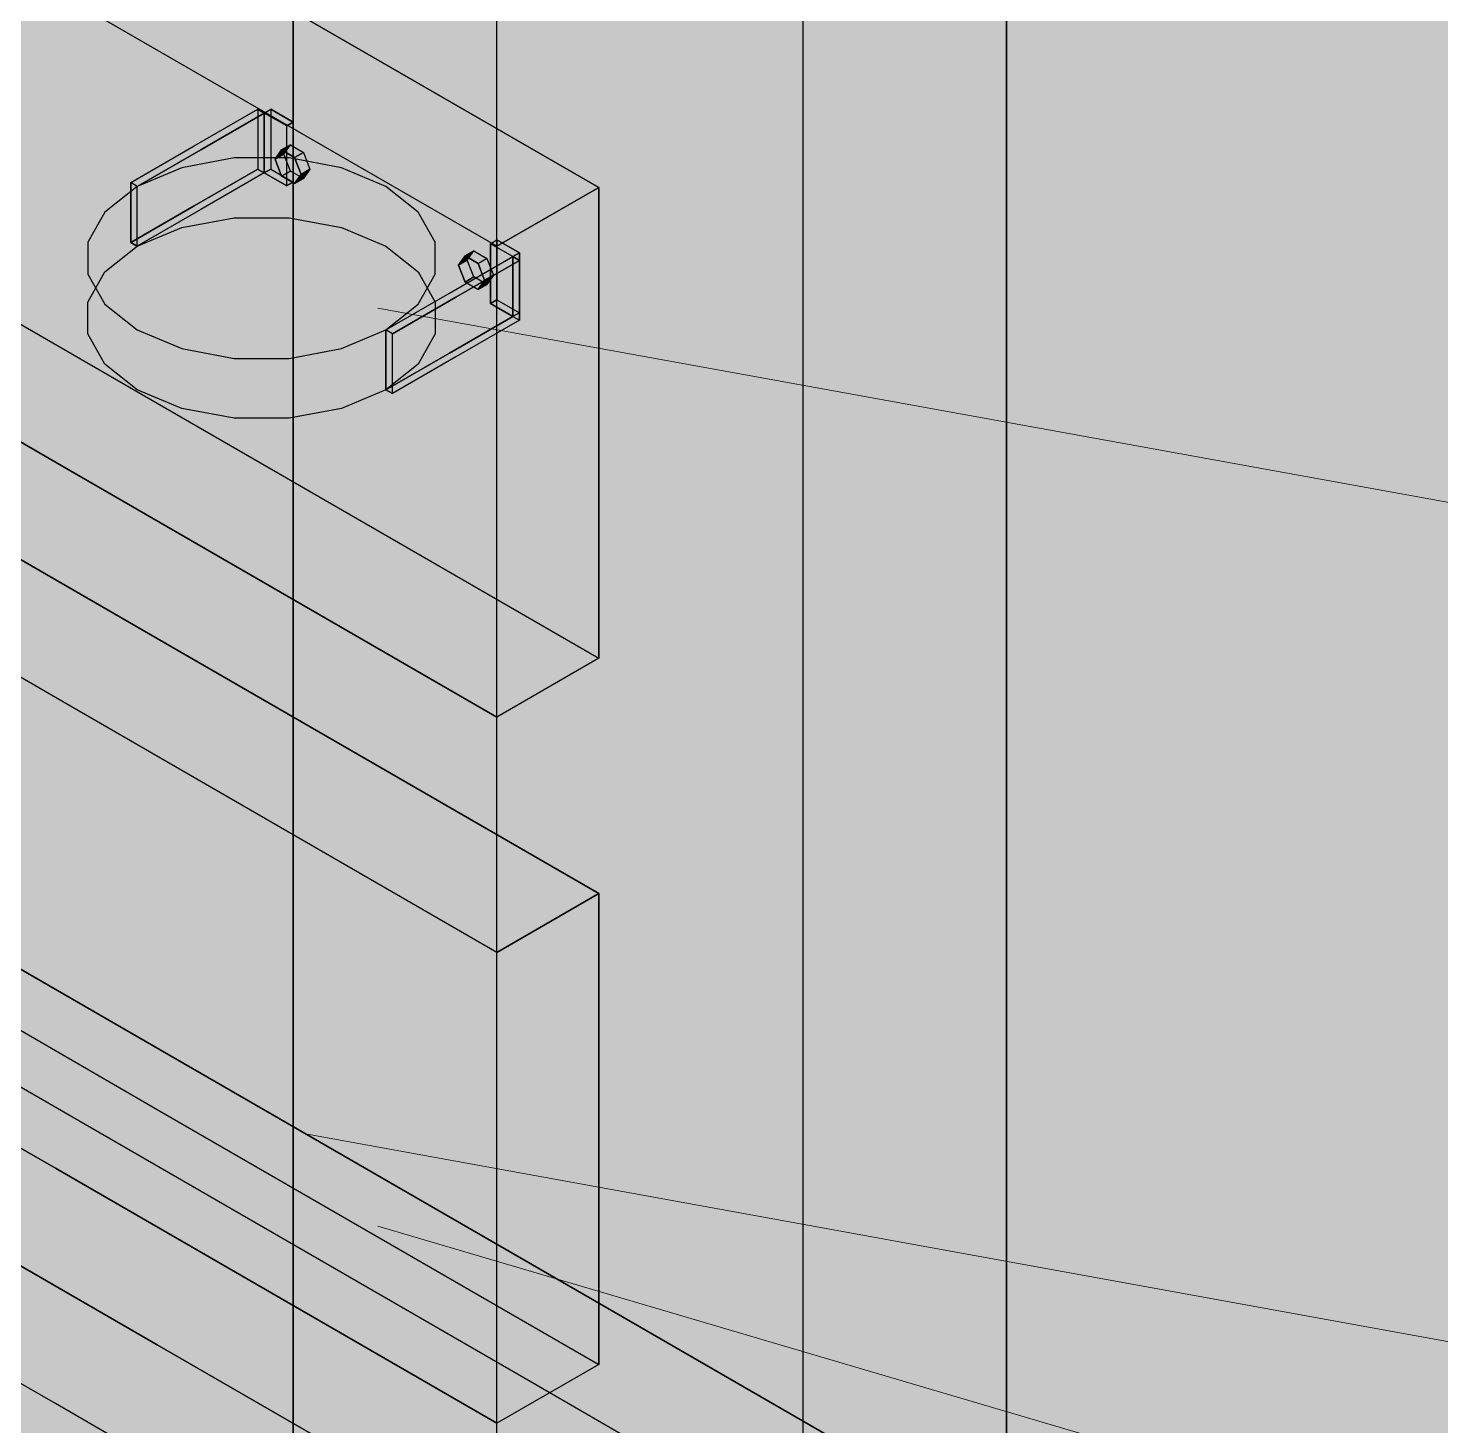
# Model space of a CAD drawing. Header units: metres. Extents: x 0 to 18.2, y -10 to 8.9.
# Drawn here: x 3.216 to 3.816, y 4.404 to 4.998 of the extents above; entities that cross this region are included whole.
import ezdxf

# ---------------------------------------------------------------- set-up
doc = ezdxf.new("R2010")
doc.units = ezdxf.units.M
doc.header["$LTSCALE"] = 0.25
doc.layers.add('ISO-ARISTAS', color=8, linetype='CONTINUOUS')
doc.layers.add('ISO-CONCRETO-SUP', color=254, linetype='CONTINUOUS', true_color=0xe8e8e8)
doc.layers.add('LLAMADAS', color=30, linetype='CONTINUOUS', lineweight=18)

msp = doc.modelspace()

# ---------------------------------------------------------------- linework, layer by layer
at = {"layer": 'ISO-ARISTAS', "color": 250}
for p, q in [((3.32859, 4.95026), (3.32859, 5.2253)), ((3.32859, 5.2253), (3.32859, 4.95026)), ((3.41519, 4.90026), (3.41519, 5.1753)), ((3.41519, 4.90026), (3.41519, 5.1753)), ((3.5451, 5.07526), (3.5451, 4.80022)), ((3.5451, 5.07526), (3.5451, 4.80022)), ((3.45849, 4.93), (3.27085, 5.03833)), ((3.27085, 5.03833), (3.45849, 4.93)), ((3.6317, 4.75022), (3.6317, 5.02526)), ((3.6317, 5.02526), (3.6317, 4.75022)), ((3.41519, 4.905), (3.22755, 5.01333)), ((3.41519, 4.905), (3.22755, 5.01333)), ((3.28658, 4.94762), (3.31356, 4.9632)), ((3.28658, 4.94762), (3.31356, 4.9632)), ((3.28933, 4.94603), (3.31631, 4.96161)), ((3.31631, 4.96161), (3.28933, 4.94603)), ((3.31631, 4.96161), (3.31356, 4.9632)), ((3.31356, 4.9632), (3.31356, 4.9378)), ((3.31356, 4.9632), (3.31356, 4.9378)), ((3.31356, 4.9632), (3.31631, 4.96161)), ((3.31631, 4.96161), (3.31906, 4.9632)), ((3.31631, 4.96161), (3.31906, 4.9632)), ((3.31631, 4.93621), (3.31631, 4.96161)), ((3.31631, 4.93621), (3.31631, 4.96161)), ((3.32584, 4.95611), (3.31631, 4.96161)), ((3.31631, 4.96161), (3.31631, 4.93621)), ((3.31631, 4.96161), (3.31631, 4.93621)), ((3.32584, 4.95611), (3.31631, 4.96161)), ((3.31906, 4.9632), (3.31906, 4.9378)), ((3.32859, 4.9577), (3.31906, 4.9632)), ((3.31906, 4.9632), (3.31906, 4.9378)), ((3.31906, 4.9632), (3.32859, 4.9577)), ((3.32584, 4.95611), (3.32859, 4.9577)), ((3.32859, 4.9577), (3.32584, 4.95611)), ((3.32584, 4.93071), (3.32584, 4.95611)), ((3.32584, 4.93071), (3.32584, 4.95611)), ((3.32859, 4.9323), (3.32859, 4.9577)), ((3.32859, 4.9577), (3.32859, 4.9323)), ((3.08322, 4.94667), (3.27085, 4.83833)), ((3.08322, 4.94667), (3.27085, 4.83833)), ((3.25959, 4.93204), (3.28658, 4.94762)), ((3.25959, 4.93204), (3.28658, 4.94762)), ((3.26234, 4.93045), (3.28933, 4.94603)), ((3.28933, 4.94603), (3.26234, 4.93045)), ((3.32367, 4.94591), (3.3209, 4.94197)), ((3.3209, 4.94197), (3.32367, 4.94591)), ((3.3274, 4.94806), (3.32367, 4.94591)), ((3.32367, 4.94591), (3.3274, 4.94806)), ((3.32367, 4.94591), (3.32922, 4.94271)), ((3.32922, 4.94271), (3.32367, 4.94591)), ((3.32462, 4.94412), (3.3274, 4.94806)), ((3.32462, 4.94412), (3.3274, 4.94806)), ((3.3274, 4.94806), (3.33295, 4.94486)), ((3.3274, 4.94806), (3.33295, 4.94486)), ((3.32859, 4.67522), (3.32859, 4.95026)), ((3.32859, 4.95026), (3.32859, 4.67522)), ((3.30348, 4.94255), (3.28125, 4.93838)), ((3.32685, 4.94255), (3.30348, 4.94255)), ((3.32462, 4.94412), (3.3209, 4.94197)), ((3.3209, 4.94197), (3.32462, 4.94412)), ((3.3209, 4.94197), (3.32367, 4.93481)), ((3.32367, 4.93481), (3.3209, 4.94197)), ((3.3274, 4.93696), (3.32462, 4.94412)), ((3.3274, 4.93696), (3.32462, 4.94412)), ((3.34908, 4.93838), (3.32685, 4.94255)), ((3.33295, 4.94486), (3.32922, 4.94271)), ((3.32922, 4.94271), (3.33295, 4.94486)), ((3.32922, 4.94271), (3.332, 4.93556)), ((3.332, 4.93556), (3.32922, 4.94271)), ((3.33295, 4.94486), (3.33572, 4.93771)), ((3.33295, 4.94486), (3.33572, 4.93771)), ((3.28125, 4.93838), (3.26234, 4.93045)), ((3.28658, 4.92222), (3.31356, 4.9378)), ((3.31356, 4.9378), (3.28658, 4.92222)), ((3.31631, 4.93621), (3.28933, 4.92063)), ((3.31631, 4.93621), (3.28933, 4.92063)), ((3.31356, 4.9378), (3.31631, 4.93621)), ((3.31356, 4.9378), (3.31631, 4.93621)), ((3.31631, 4.93621), (3.31906, 4.9378)), ((3.31906, 4.9378), (3.31631, 4.93621)), ((3.32584, 4.93071), (3.31631, 4.93621)), ((3.31631, 4.93621), (3.32584, 4.93071)), ((3.31906, 4.9378), (3.32859, 4.9323)), ((3.31906, 4.9378), (3.32859, 4.9323)), ((3.32367, 4.93481), (3.3274, 4.93696)), ((3.3274, 4.93696), (3.32367, 4.93481)), ((3.32367, 4.93481), (3.32922, 4.93161)), ((3.32922, 4.93161), (3.32367, 4.93481)), ((3.33295, 4.93376), (3.3274, 4.93696)), ((3.33295, 4.93376), (3.3274, 4.93696)), ((3.32922, 4.93161), (3.332, 4.93556)), ((3.332, 4.93556), (3.32922, 4.93161)), ((3.332, 4.93556), (3.33572, 4.93771)), ((3.33572, 4.93771), (3.332, 4.93556)), ((3.33572, 4.93771), (3.33295, 4.93376)), ((3.33572, 4.93771), (3.33295, 4.93376)), ((3.36799, 4.93045), (3.34908, 4.93838)), ((3.26234, 4.93045), (3.2486, 4.91953)), ((3.25959, 4.90664), (3.25959, 4.93204)), ((3.26234, 4.93045), (3.25959, 4.93204)), ((3.26234, 4.93045), (3.25959, 4.93204)), ((3.25959, 4.93204), (3.25959, 4.90664)), ((3.26234, 4.90505), (3.26234, 4.93045)), ((3.26234, 4.90505), (3.26234, 4.93045)), ((3.32859, 4.9323), (3.32584, 4.93071)), ((3.32859, 4.9323), (3.32584, 4.93071)), ((3.32922, 4.93161), (3.33295, 4.93376)), ((3.33295, 4.93376), (3.32922, 4.93161)), ((3.38173, 4.91953), (3.36799, 4.93045)), ((3.45849, 4.93), (3.41519, 4.905)), ((3.41519, 4.905), (3.45849, 4.93)), ((3.45849, 4.73), (3.45849, 4.93)), ((3.45849, 4.93), (3.45849, 4.73)), ((3.25959, 4.90664), (3.28658, 4.92222)), ((3.28658, 4.92222), (3.25959, 4.90664)), ((3.22755, 4.81333), (3.03991, 4.92167)), ((3.03991, 4.92167), (3.22755, 4.81333)), ((3.2486, 4.91953), (3.24138, 4.9067)), ((3.28933, 4.92063), (3.26234, 4.90505)), ((3.28933, 4.92063), (3.26234, 4.90505)), ((3.28125, 4.91298), (3.30348, 4.91715)), ((3.30348, 4.91715), (3.32685, 4.91715)), ((3.32685, 4.91715), (3.34908, 4.91298)), ((3.38896, 4.9067), (3.38173, 4.91953)), ((3.26234, 4.90505), (3.28125, 4.91298)), ((3.34908, 4.91298), (3.36799, 4.90505)), ((3.24138, 4.9067), (3.24138, 4.8932)), ((3.2486, 4.89413), (3.26234, 4.90505)), ((3.26234, 4.90505), (3.25959, 4.90664)), ((3.25959, 4.90664), (3.26234, 4.90505)), ((3.36799, 4.90505), (3.38173, 4.89413)), ((3.38896, 4.8932), (3.38896, 4.9067)), ((3.41244, 4.90611), (3.41519, 4.9077)), ((3.41244, 4.90611), (3.41519, 4.9077)), ((3.41244, 4.88071), (3.41244, 4.90611)), ((3.42197, 4.90061), (3.41244, 4.90611)), ((3.41244, 4.90611), (3.41244, 4.88071)), ((3.42197, 4.90061), (3.41244, 4.90611)), ((3.41519, 4.9077), (3.41519, 4.8823)), ((3.42472, 4.9022), (3.41519, 4.9077)), ((3.41519, 4.9077), (3.41519, 4.8823)), ((3.41519, 4.9077), (3.42472, 4.9022)), ((3.41519, 4.705), (3.41519, 4.905)), ((3.41519, 4.705), (3.41519, 4.905)), ((3.39498, 4.88503), (3.42197, 4.90061)), ((3.39498, 4.88503), (3.42197, 4.90061)), ((3.39773, 4.88344), (3.42472, 4.89902)), ((3.42472, 4.89902), (3.39773, 4.88344)), ((3.40161, 4.90091), (3.39884, 4.89697)), ((3.39884, 4.89697), (3.40161, 4.90091)), ((3.40256, 4.89912), (3.39884, 4.89697)), ((3.39884, 4.89697), (3.40256, 4.89912)), ((3.40534, 4.90306), (3.40161, 4.90091)), ((3.40161, 4.90091), (3.40534, 4.90306)), ((3.40161, 4.90091), (3.40716, 4.89771)), ((3.40716, 4.89771), (3.40161, 4.90091)), ((3.40256, 4.89912), (3.40534, 4.90306)), ((3.40256, 4.89912), (3.40534, 4.90306)), ((3.40534, 4.89196), (3.40256, 4.89912)), ((3.40534, 4.89196), (3.40256, 4.89912)), ((3.40534, 4.90306), (3.41089, 4.89986)), ((3.40534, 4.90306), (3.41089, 4.89986)), ((3.41089, 4.89986), (3.40716, 4.89771)), ((3.40716, 4.89771), (3.41089, 4.89986)), ((3.41089, 4.89986), (3.41366, 4.89271)), ((3.41089, 4.89986), (3.41366, 4.89271)), ((3.41519, 4.62523), (3.41519, 4.90026)), ((3.41519, 4.62523), (3.41519, 4.90026)), ((3.42197, 4.90061), (3.42472, 4.9022)), ((3.42472, 4.9022), (3.42197, 4.90061)), ((3.42197, 4.87521), (3.42197, 4.90061)), ((3.42197, 4.87521), (3.42197, 4.90061)), ((3.42472, 4.89902), (3.42197, 4.90061)), ((3.42197, 4.90061), (3.42197, 4.87521)), ((3.42197, 4.90061), (3.42197, 4.87521)), ((3.42197, 4.90061), (3.42472, 4.89902)), ((3.42472, 4.8768), (3.42472, 4.9022)), ((3.42472, 4.9022), (3.42472, 4.8768)), ((3.42472, 4.87362), (3.42472, 4.89902)), ((3.42472, 4.89902), (3.42472, 4.87362)), ((3.24138, 4.8813), (3.2486, 4.89413)), ((3.24138, 4.8932), (3.2486, 4.88037)), ((3.38173, 4.89413), (3.38896, 4.8813)), ((3.38173, 4.88037), (3.38896, 4.8932)), ((3.39884, 4.89697), (3.40161, 4.88981)), ((3.40161, 4.88981), (3.39884, 4.89697)), ((3.40161, 4.88981), (3.40534, 4.89196)), ((3.40534, 4.89196), (3.40161, 4.88981)), ((3.41089, 4.88876), (3.40534, 4.89196)), ((3.41089, 4.88876), (3.40534, 4.89196)), ((3.40716, 4.89771), (3.40994, 4.89056)), ((3.40994, 4.89056), (3.40716, 4.89771)), ((3.40994, 4.89056), (3.41366, 4.89271)), ((3.41366, 4.89271), (3.40994, 4.89056)), ((3.41366, 4.89271), (3.41089, 4.88876)), ((3.41366, 4.89271), (3.41089, 4.88876)), ((3.40161, 4.88981), (3.40716, 4.88661)), ((3.40716, 4.88661), (3.40161, 4.88981)), ((3.40716, 4.88661), (3.40994, 4.89056)), ((3.40994, 4.89056), (3.40716, 4.88661)), ((3.40716, 4.88661), (3.41089, 4.88876)), ((3.41089, 4.88876), (3.40716, 4.88661)), ((3.24138, 4.8678), (3.24138, 4.8813)), ((3.2486, 4.88037), (3.26234, 4.86945)), ((3.36799, 4.86945), (3.39498, 4.88503)), ((3.36799, 4.86945), (3.39498, 4.88503)), ((3.36799, 4.86945), (3.38173, 4.88037)), ((3.37074, 4.86786), (3.39773, 4.88344)), ((3.39773, 4.88344), (3.37074, 4.86786)), ((3.38896, 4.8813), (3.38896, 4.8678)), ((3.41244, 4.88071), (3.41519, 4.8823)), ((3.41519, 4.8823), (3.41244, 4.88071)), ((3.42197, 4.87521), (3.41244, 4.88071)), ((3.41244, 4.88071), (3.42197, 4.87521)), ((3.41519, 4.8823), (3.42472, 4.8768)), ((3.41519, 4.8823), (3.42472, 4.8768)), ((3.39498, 4.85963), (3.42197, 4.87521)), ((3.42197, 4.87521), (3.39498, 4.85963)), ((3.42472, 4.8768), (3.42197, 4.87521)), ((3.42472, 4.8768), (3.42197, 4.87521)), ((3.42197, 4.87521), (3.42472, 4.87362)), ((3.42197, 4.87521), (3.42472, 4.87362)), ((3.2486, 4.85497), (3.24138, 4.8678)), ((3.26234, 4.86945), (3.28125, 4.86152)), ((3.34908, 4.86152), (3.36799, 4.86945)), ((3.36799, 4.84405), (3.36799, 4.86945)), ((3.37074, 4.86786), (3.36799, 4.86945)), ((3.37074, 4.86786), (3.36799, 4.86945)), ((3.36799, 4.86945), (3.36799, 4.84405)), ((3.37074, 4.84246), (3.37074, 4.86786)), ((3.37074, 4.84246), (3.37074, 4.86786)), ((3.38896, 4.8678), (3.38173, 4.85497)), ((3.42472, 4.87362), (3.39773, 4.85804)), ((3.42472, 4.87362), (3.39773, 4.85804)), ((3.28125, 4.86152), (3.30348, 4.85735)), ((3.30348, 4.85735), (3.32685, 4.85735)), ((3.32685, 4.85735), (3.34908, 4.86152)), ((3.36799, 4.84405), (3.39498, 4.85963)), ((3.39498, 4.85963), (3.36799, 4.84405)), ((3.39773, 4.85804), (3.37074, 4.84246)), ((3.39773, 4.85804), (3.37074, 4.84246)), ((3.26234, 4.84405), (3.2486, 4.85497)), ((3.38173, 4.85497), (3.36799, 4.84405)), ((3.27085, 4.73833), (3.08322, 4.84667)), ((3.08322, 4.84667), (3.27085, 4.73833)), ((3.28125, 4.83612), (3.26234, 4.84405)), ((3.36799, 4.84405), (3.34908, 4.83612)), ((3.37074, 4.84246), (3.36799, 4.84405)), ((3.36799, 4.84405), (3.37074, 4.84246)), ((3.27085, 4.83833), (3.45849, 4.73)), ((3.27085, 4.83833), (3.45849, 4.73)), ((3.30348, 4.83195), (3.28125, 4.83612)), ((3.32685, 4.83195), (3.30348, 4.83195)), ((3.34908, 4.83612), (3.32685, 4.83195)), ((3.22755, 4.71333), (3.03991, 4.82167)), ((3.22755, 4.71333), (3.03991, 4.82167)), ((3.41519, 4.705), (3.22755, 4.81333)), ((3.22755, 4.81333), (3.41519, 4.705)), ((3.5451, 4.80022), (3.5451, 4.52519)), ((3.5451, 4.80022), (3.5451, 4.52519)), ((3.6317, 4.47519), (3.6317, 4.75022)), ((3.6317, 4.75022), (3.6317, 4.47519)), ((3.45849, 4.63), (3.27085, 4.73833)), ((3.27085, 4.73833), (3.45849, 4.63)), ((3.45849, 4.73), (3.41519, 4.705)), ((3.45849, 4.73), (3.41519, 4.705)), ((3.41519, 4.605), (3.22755, 4.71333)), ((3.41519, 4.605), (3.22755, 4.71333)), ((3.32859, 4.40019), (3.32859, 4.67522)), ((3.32859, 4.67522), (3.32859, 4.40019)), ((3.26574, 4.56729), (3.10491, 4.66014)), ((3.10491, 4.66014), (3.26574, 4.56729)), ((3.08322, 4.64667), (3.27085, 4.53833)), ((3.08322, 4.64667), (3.27085, 4.53833)), ((3.45849, 4.63), (3.41519, 4.605)), ((3.41519, 4.605), (3.45849, 4.63)), ((3.45849, 4.43), (3.45849, 4.63)), ((3.45849, 4.63), (3.45849, 4.43)), ((3.22755, 4.51333), (3.03991, 4.62167)), ((3.03991, 4.62167), (3.22755, 4.51333)), ((3.41519, 4.35019), (3.41519, 4.62523)), ((3.41519, 4.35019), (3.41519, 4.62523)), ((3.10491, 4.61014), (3.26574, 4.51729)), ((3.10491, 4.61014), (3.26574, 4.51729)), ((3.41519, 4.405), (3.41519, 4.605)), ((3.41519, 4.405), (3.41519, 4.605)), ((3.42657, 4.47443), (3.26574, 4.56729)), ((3.26574, 4.56729), (3.42657, 4.47443)), ((3.27085, 4.43833), (3.08322, 4.54667)), ((3.08322, 4.54667), (3.27085, 4.43833)), ((3.27085, 4.53833), (3.45849, 4.43)), ((3.27085, 4.53833), (3.45849, 4.43)), ((3.22755, 4.41333), (3.03991, 4.52167)), ((3.22755, 4.41333), (3.03991, 4.52167)), ((3.5451, 4.52519), (3.5451, 4.25015)), ((3.5451, 4.52519), (3.5451, 4.25015)), ((3.26574, 4.51729), (3.42657, 4.42443)), ((3.26574, 4.51729), (3.42657, 4.42443)), ((3.41519, 4.405), (3.22755, 4.51333)), ((3.22755, 4.51333), (3.41519, 4.405)), ((3.58741, 4.38157), (3.42657, 4.47443)), ((3.42657, 4.47443), (3.58741, 4.38157)), ((3.6317, 4.20015), (3.6317, 4.47519)), ((3.6317, 4.47519), (3.6317, 4.20015)), ((3.45849, 4.33), (3.27085, 4.43833)), ((3.27085, 4.43833), (3.45849, 4.33)), ((3.45849, 4.43), (3.41519, 4.405)), ((3.45849, 4.43), (3.41519, 4.405)), ((3.42657, 4.42443), (3.58741, 4.33157)), ((3.42657, 4.42443), (3.58741, 4.33157)), ((3.41519, 4.305), (3.22755, 4.41333)), ((3.41519, 4.305), (3.22755, 4.41333))]:
    msp.add_line(p, q, dxfattribs=at)
at = {"layer": 'ISO-CONCRETO-SUP', "true_color": 0x575d65}
for points in [[(3.5451, 5.07526), (3.32859, 4.95026), (3.5451, 5.3503), (3.32859, 5.2253)], [(3.6317, 5.02526), (3.41519, 4.90026), (3.6317, 5.3003), (3.41519, 5.1753)], [(3.5451, 4.80022), (3.32859, 4.67522), (3.5451, 5.07526), (3.32859, 4.95026)], [(3.6317, 4.75022), (3.41519, 4.62523), (3.6317, 5.02526), (3.41519, 4.90026)], [(3.5451, 4.52519), (3.32859, 4.40019), (3.5451, 4.80022), (3.32859, 4.67522)], [(3.6317, 4.47519), (3.41519, 4.35019), (3.6317, 4.75022), (3.41519, 4.62523)], [(3.5451, 4.25015), (3.32859, 4.12515), (3.5451, 4.52519), (3.32859, 4.40019)], [(3.6317, 4.20015), (3.41519, 4.07515), (3.6317, 4.47519), (3.41519, 4.35019)]]:
    msp.add_solid(points, dxfattribs=at)
at = {"layer": 'ISO-CONCRETO-SUP', "true_color": 0x616771}
for points in [[(3.32859, 4.95026), (3.41519, 4.90026), (3.32859, 5.2253), (3.41519, 5.1753)], [(3.5451, 4.80022), (3.6317, 4.75022), (3.5451, 5.07526), (3.6317, 5.02526)], [(3.32859, 4.67522), (3.41519, 4.62523), (3.32859, 4.95026), (3.41519, 4.90026)], [(3.5451, 4.52519), (3.6317, 4.47519), (3.5451, 4.80022), (3.6317, 4.75022)], [(3.32859, 4.40019), (3.41519, 4.35019), (3.32859, 4.67522), (3.41519, 4.62523)], [(3.5451, 4.25015), (3.6317, 4.20015), (3.5451, 4.52519), (3.6317, 4.47519)]]:
    msp.add_solid(points, dxfattribs=at)
at = {"layer": 'ISO-CONCRETO-SUP', "true_color": 0xc9c7c0}
for points in [[(3.48014, 5.2125), (3.80181, 5.02679), (3.15538, 5.025), (3.47705, 4.83929)], [(4.12657, 5.21429), (4.44824, 5.02857), (3.80181, 5.02679), (4.12348, 4.84107)], [(3.15538, 5.025), (3.47705, 4.83929), (2.83063, 4.8375), (3.15229, 4.65179)], [(3.80181, 5.02679), (4.12348, 4.84107), (3.47705, 4.83929), (3.79872, 4.65357)], [(3.47705, 4.83929), (3.79872, 4.65357), (3.15229, 4.65179), (3.47396, 4.46607)], [(4.12348, 4.84107), (4.44514, 4.65536), (3.79872, 4.65357), (4.12038, 4.46786)], [(3.15229, 4.65179), (3.47396, 4.46607), (2.82753, 4.46429), (3.1492, 4.27857)], [(3.79872, 4.65357), (4.12038, 4.46786), (3.47396, 4.46607), (3.79562, 4.28036)], [(3.47396, 4.46607), (3.79562, 4.28036), (3.1492, 4.27857), (3.47087, 4.09286)], [(4.12038, 4.46786), (4.44205, 4.28214), (3.79562, 4.28036), (4.11729, 4.09464)]]:
    msp.add_solid(points, dxfattribs=at)
at = {"layer": 'ISO-CONCRETO-SUP', "true_color": 0x9e794f}
for points in [[(3.08322, 4.94667), (3.27085, 4.83833), (3.08322, 5.14667), (3.27085, 5.03833)], [(3.03991, 4.92167), (3.22755, 4.81333), (3.03991, 5.12167), (3.22755, 5.01333)], [(3.27085, 4.83833), (3.45849, 4.73), (3.27085, 5.03833), (3.45849, 4.93)], [(3.22755, 4.81333), (3.41519, 4.705), (3.22755, 5.01333), (3.41519, 4.905)], [(3.08322, 4.64667), (3.27085, 4.53833), (3.08322, 4.84667), (3.27085, 4.73833)], [(3.03991, 4.62167), (3.22755, 4.51333), (3.03991, 4.82167), (3.22755, 4.71333)], [(3.27085, 4.53833), (3.45849, 4.43), (3.27085, 4.73833), (3.45849, 4.63)], [(3.22755, 4.51333), (3.41519, 4.405), (3.22755, 4.71333), (3.41519, 4.605)], [(3.10491, 4.61014), (3.26574, 4.51729), (3.10491, 4.66014), (3.26574, 4.56729)], [(3.26574, 4.51729), (3.42657, 4.42443), (3.26574, 4.56729), (3.42657, 4.47443)], [(3.08322, 4.34667), (3.27085, 4.23833), (3.08322, 4.54667), (3.27085, 4.43833)], [(3.03991, 4.32167), (3.22755, 4.21333), (3.03991, 4.52167), (3.22755, 4.41333)], [(3.42657, 4.42443), (3.58741, 4.33157), (3.42657, 4.47443), (3.58741, 4.38157)], [(3.27085, 4.23833), (3.45849, 4.13), (3.27085, 4.43833), (3.45849, 4.33)], [(3.22755, 4.21333), (3.41519, 4.105), (3.22755, 4.41333), (3.41519, 4.305)]]:
    msp.add_solid(points, dxfattribs=at)
at = {"layer": 'ISO-CONCRETO-SUP', "true_color": 0x88a2bb}
for points in [[(3.28347, 5.08426), (3.2658, 5.07685), (3.28347, 4.98636), (3.2658, 4.97895)], [(3.34686, 5.01244), (3.36453, 5.01985), (3.34686, 4.91454), (3.36453, 4.92195)], [(3.28347, 4.98636), (3.2658, 4.97895), (3.28347, 4.88846), (3.2658, 4.88105)], [(3.34686, 4.91454), (3.36453, 4.92195), (3.34686, 4.81664), (3.36453, 4.82405)], [(3.28347, 4.88846), (3.2658, 4.88105), (3.28347, 4.79056), (3.2658, 4.78315)], [(3.34686, 4.81664), (3.36453, 4.82405), (3.34686, 4.71874), (3.36453, 4.72615)], [(3.28347, 4.79056), (3.2658, 4.78315), (3.28347, 4.69266), (3.2658, 4.68525)], [(3.34686, 4.71874), (3.36453, 4.72615), (3.34686, 4.62084), (3.36453, 4.62825)], [(3.28347, 4.69266), (3.2658, 4.68525), (3.28347, 4.59476), (3.2658, 4.58735)], [(3.34686, 4.62084), (3.36453, 4.62825), (3.34686, 4.52294), (3.36453, 4.53035)], [(3.28347, 4.59476), (3.2658, 4.58735), (3.28347, 4.49686), (3.2658, 4.48945)], [(3.34686, 4.52294), (3.36453, 4.53035), (3.34686, 4.42504), (3.36453, 4.43245)], [(3.28347, 4.49686), (3.2658, 4.48945), (3.28347, 4.39896), (3.2658, 4.39155)], [(3.34686, 4.42504), (3.36453, 4.43245), (3.34686, 4.32714), (3.36453, 4.33455)]]:
    msp.add_solid(points, dxfattribs=at)
at = {"layer": 'ISO-CONCRETO-SUP', "true_color": 0x92aec8}
for points in [[(3.30425, 5.08816), (3.28347, 5.08426), (3.30425, 4.99026), (3.28347, 4.98636)], [(3.32609, 5.00854), (3.34686, 5.01244), (3.32609, 4.91064), (3.34686, 4.91454)], [(3.30425, 4.99026), (3.28347, 4.98636), (3.30425, 4.89236), (3.28347, 4.88846)], [(3.32609, 4.91064), (3.34686, 4.91454), (3.32609, 4.81274), (3.34686, 4.81664)], [(3.30425, 4.89236), (3.28347, 4.88846), (3.30425, 4.79446), (3.28347, 4.79056)], [(3.32609, 4.81274), (3.34686, 4.81664), (3.32609, 4.71484), (3.34686, 4.71874)], [(3.30425, 4.79446), (3.28347, 4.79056), (3.30425, 4.69656), (3.28347, 4.69266)], [(3.32609, 4.71484), (3.34686, 4.71874), (3.32609, 4.61694), (3.34686, 4.62084)], [(3.30425, 4.69656), (3.28347, 4.69266), (3.30425, 4.59866), (3.28347, 4.59476)], [(3.32609, 4.61694), (3.34686, 4.62084), (3.32609, 4.51904), (3.34686, 4.52294)], [(3.30425, 4.59866), (3.28347, 4.59476), (3.30425, 4.50076), (3.28347, 4.49686)], [(3.32609, 4.51904), (3.34686, 4.52294), (3.32609, 4.42114), (3.34686, 4.42504)], [(3.30425, 4.50076), (3.28347, 4.49686), (3.30425, 4.40286), (3.28347, 4.39896)], [(3.32609, 4.42114), (3.34686, 4.42504), (3.32609, 4.32324), (3.34686, 4.32714)]]:
    msp.add_solid(points, dxfattribs=at)
at = {"layer": 'ISO-CONCRETO-SUP', "true_color": 0x98b5d0}
for points in [[(3.32609, 5.08816), (3.30425, 5.08816), (3.32609, 4.99026), (3.30425, 4.99026)], [(3.30425, 5.00854), (3.32609, 5.00854), (3.30425, 4.91064), (3.32609, 4.91064)], [(3.32609, 4.99026), (3.30425, 4.99026), (3.32609, 4.89236), (3.30425, 4.89236)], [(3.30425, 4.91064), (3.32609, 4.91064), (3.30425, 4.81274), (3.32609, 4.81274)], [(3.32609, 4.89236), (3.30425, 4.89236), (3.32609, 4.79446), (3.30425, 4.79446)], [(3.30425, 4.81274), (3.32609, 4.81274), (3.30425, 4.71484), (3.32609, 4.71484)], [(3.32609, 4.79446), (3.30425, 4.79446), (3.32609, 4.69656), (3.30425, 4.69656)], [(3.30425, 4.71484), (3.32609, 4.71484), (3.30425, 4.61694), (3.32609, 4.61694)], [(3.32609, 4.69656), (3.30425, 4.69656), (3.32609, 4.59866), (3.30425, 4.59866)], [(3.30425, 4.61694), (3.32609, 4.61694), (3.30425, 4.51904), (3.32609, 4.51904)], [(3.32609, 4.59866), (3.30425, 4.59866), (3.32609, 4.50076), (3.30425, 4.50076)], [(3.30425, 4.51904), (3.32609, 4.51904), (3.30425, 4.42114), (3.32609, 4.42114)], [(3.32609, 4.50076), (3.30425, 4.50076), (3.32609, 4.40286), (3.30425, 4.40286)], [(3.30425, 4.42114), (3.32609, 4.42114), (3.30425, 4.32324), (3.32609, 4.32324)]]:
    msp.add_solid(points, dxfattribs=at)
at = {"layer": 'ISO-CONCRETO-SUP', "true_color": 0x99b6d1}
for points in [[(3.34686, 5.08426), (3.32609, 5.08816), (3.34686, 4.98636), (3.32609, 4.99026)], [(3.28347, 5.01244), (3.30425, 5.00854), (3.28347, 4.91454), (3.30425, 4.91064)], [(3.34686, 4.98636), (3.32609, 4.99026), (3.34686, 4.88846), (3.32609, 4.89236)], [(3.28347, 4.91454), (3.30425, 4.91064), (3.28347, 4.81664), (3.30425, 4.81274)], [(3.34686, 4.88846), (3.32609, 4.89236), (3.34686, 4.79056), (3.32609, 4.79446)], [(3.28347, 4.81664), (3.30425, 4.81274), (3.28347, 4.71874), (3.30425, 4.71484)], [(3.34686, 4.79056), (3.32609, 4.79446), (3.34686, 4.69266), (3.32609, 4.69656)], [(3.28347, 4.71874), (3.30425, 4.71484), (3.28347, 4.62084), (3.30425, 4.61694)], [(3.34686, 4.69266), (3.32609, 4.69656), (3.34686, 4.59476), (3.32609, 4.59866)], [(3.28347, 4.62084), (3.30425, 4.61694), (3.28347, 4.52294), (3.30425, 4.51904)], [(3.34686, 4.59476), (3.32609, 4.59866), (3.34686, 4.49686), (3.32609, 4.50076)], [(3.28347, 4.52294), (3.30425, 4.51904), (3.28347, 4.42504), (3.30425, 4.42114)], [(3.34686, 4.49686), (3.32609, 4.50076), (3.34686, 4.39896), (3.32609, 4.40286)], [(3.28347, 4.42504), (3.30425, 4.42114), (3.28347, 4.32714), (3.30425, 4.32324)]]:
    msp.add_solid(points, dxfattribs=at)
at = {"layer": 'ISO-CONCRETO-SUP', "true_color": 0x95b1cc}
for points in [[(3.36453, 5.07685), (3.34686, 5.08426), (3.36453, 4.97895), (3.34686, 4.98636)], [(3.2658, 5.01985), (3.28347, 5.01244), (3.2658, 4.92195), (3.28347, 4.91454)], [(3.36453, 4.97895), (3.34686, 4.98636), (3.36453, 4.88105), (3.34686, 4.88846)], [(3.2658, 4.92195), (3.28347, 4.91454), (3.2658, 4.82405), (3.28347, 4.81664)], [(3.36453, 4.88105), (3.34686, 4.88846), (3.36453, 4.78315), (3.34686, 4.79056)], [(3.2658, 4.82405), (3.28347, 4.81664), (3.2658, 4.72615), (3.28347, 4.71874)], [(3.36453, 4.78315), (3.34686, 4.79056), (3.36453, 4.68525), (3.34686, 4.69266)], [(3.2658, 4.72615), (3.28347, 4.71874), (3.2658, 4.62825), (3.28347, 4.62084)], [(3.36453, 4.68525), (3.34686, 4.69266), (3.36453, 4.58735), (3.34686, 4.59476)], [(3.2658, 4.62825), (3.28347, 4.62084), (3.2658, 4.53035), (3.28347, 4.52294)], [(3.36453, 4.58735), (3.34686, 4.59476), (3.36453, 4.48945), (3.34686, 4.49686)], [(3.2658, 4.53035), (3.28347, 4.52294), (3.2658, 4.43245), (3.28347, 4.42504)], [(3.36453, 4.48945), (3.34686, 4.49686), (3.36453, 4.39155), (3.34686, 4.39896)], [(3.2658, 4.43245), (3.28347, 4.42504), (3.2658, 4.33455), (3.28347, 4.32714)]]:
    msp.add_solid(points, dxfattribs=at)
at = {"layer": 'ISO-CONCRETO-SUP', "true_color": 0x7c93a9}
for points in [[(3.2658, 5.07685), (3.25296, 5.06665), (3.2658, 4.97895), (3.25296, 4.96875)], [(3.36453, 5.01985), (3.37737, 5.03005), (3.36453, 4.92195), (3.37737, 4.93215)], [(3.2658, 4.97895), (3.25296, 4.96875), (3.2658, 4.88105), (3.25296, 4.87085)], [(3.36453, 4.92195), (3.37737, 4.93215), (3.36453, 4.82405), (3.37737, 4.83425)], [(3.2658, 4.88105), (3.25296, 4.87085), (3.2658, 4.78315), (3.25296, 4.77295)], [(3.36453, 4.82405), (3.37737, 4.83425), (3.36453, 4.72615), (3.37737, 4.73635)], [(3.2658, 4.78315), (3.25296, 4.77295), (3.2658, 4.68525), (3.25296, 4.67505)], [(3.36453, 4.72615), (3.37737, 4.73635), (3.36453, 4.62825), (3.37737, 4.63845)], [(3.2658, 4.68525), (3.25296, 4.67505), (3.2658, 4.58735), (3.25296, 4.57715)], [(3.36453, 4.62825), (3.37737, 4.63845), (3.36453, 4.53035), (3.37737, 4.54055)], [(3.2658, 4.58735), (3.25296, 4.57715), (3.2658, 4.48945), (3.25296, 4.47925)], [(3.36453, 4.53035), (3.37737, 4.54055), (3.36453, 4.43245), (3.37737, 4.44265)], [(3.2658, 4.48945), (3.25296, 4.47925), (3.2658, 4.39155), (3.25296, 4.38135)], [(3.36453, 4.43245), (3.37737, 4.44265), (3.36453, 4.33455), (3.37737, 4.34475)]]:
    msp.add_solid(points, dxfattribs=at)
at = {"layer": 'ISO-CONCRETO-SUP', "true_color": 0x8da7c1}
for points in [[(3.37737, 5.06665), (3.36453, 5.07685), (3.37737, 4.96875), (3.36453, 4.97895)], [(3.25296, 5.03005), (3.2658, 5.01985), (3.25296, 4.93215), (3.2658, 4.92195)], [(3.37737, 4.96875), (3.36453, 4.97895), (3.37737, 4.87085), (3.36453, 4.88105)], [(3.25296, 4.93215), (3.2658, 4.92195), (3.25296, 4.83425), (3.2658, 4.82405)], [(3.37737, 4.87085), (3.36453, 4.88105), (3.37737, 4.77295), (3.36453, 4.78315)], [(3.25296, 4.83425), (3.2658, 4.82405), (3.25296, 4.73635), (3.2658, 4.72615)], [(3.37737, 4.77295), (3.36453, 4.78315), (3.37737, 4.67505), (3.36453, 4.68525)], [(3.25296, 4.73635), (3.2658, 4.72615), (3.25296, 4.63845), (3.2658, 4.62825)], [(3.37737, 4.67505), (3.36453, 4.68525), (3.37737, 4.57715), (3.36453, 4.58735)], [(3.25296, 4.63845), (3.2658, 4.62825), (3.25296, 4.54055), (3.2658, 4.53035)], [(3.37737, 4.57715), (3.36453, 4.58735), (3.37737, 4.47925), (3.36453, 4.48945)], [(3.25296, 4.54055), (3.2658, 4.53035), (3.25296, 4.44265), (3.2658, 4.43245)], [(3.37737, 4.47925), (3.36453, 4.48945), (3.37737, 4.38135), (3.36453, 4.39155)], [(3.25296, 4.44265), (3.2658, 4.43245), (3.25296, 4.34475), (3.2658, 4.33455)]]:
    msp.add_solid(points, dxfattribs=at)
at = {"layer": 'ISO-CONCRETO-SUP', "true_color": 0x6d8195}
for points in [[(3.25296, 5.06665), (3.24622, 5.05466), (3.25296, 4.96875), (3.24622, 4.95676)], [(3.37737, 5.03005), (3.38412, 5.04204), (3.37737, 4.93215), (3.38412, 4.94414)], [(3.25296, 4.96875), (3.24622, 4.95676), (3.25296, 4.87085), (3.24622, 4.85886)], [(3.37737, 4.93215), (3.38412, 4.94414), (3.37737, 4.83425), (3.38412, 4.84624)], [(3.25296, 4.87085), (3.24622, 4.85886), (3.25296, 4.77295), (3.24622, 4.76096)], [(3.37737, 4.83425), (3.38412, 4.84624), (3.37737, 4.73635), (3.38412, 4.74834)], [(3.25296, 4.77295), (3.24622, 4.76096), (3.25296, 4.67505), (3.24622, 4.66306)], [(3.37737, 4.73635), (3.38412, 4.74834), (3.37737, 4.63845), (3.38412, 4.65044)], [(3.25296, 4.67505), (3.24622, 4.66306), (3.25296, 4.57715), (3.24622, 4.56516)], [(3.37737, 4.63845), (3.38412, 4.65044), (3.37737, 4.54055), (3.38412, 4.55254)], [(3.25296, 4.57715), (3.24622, 4.56516), (3.25296, 4.47925), (3.24622, 4.46726)], [(3.37737, 4.54055), (3.38412, 4.55254), (3.37737, 4.44265), (3.38412, 4.45464)], [(3.25296, 4.47925), (3.24622, 4.46726), (3.25296, 4.38135), (3.24622, 4.36936)], [(3.37737, 4.44265), (3.38412, 4.45464), (3.37737, 4.34475), (3.38412, 4.35674)]]:
    msp.add_solid(points, dxfattribs=at)
at = {"layer": 'ISO-CONCRETO-SUP', "true_color": 0x8199b0}
for points in [[(3.38412, 5.05466), (3.37737, 5.06665), (3.38412, 4.95676), (3.37737, 4.96875)], [(3.24622, 5.04204), (3.25296, 5.03005), (3.24622, 4.94414), (3.25296, 4.93215)], [(3.38412, 4.95676), (3.37737, 4.96875), (3.38412, 4.85886), (3.37737, 4.87085)], [(3.24622, 4.94414), (3.25296, 4.93215), (3.24622, 4.84624), (3.25296, 4.83425)], [(3.38412, 4.85886), (3.37737, 4.87085), (3.38412, 4.76096), (3.37737, 4.77295)], [(3.24622, 4.84624), (3.25296, 4.83425), (3.24622, 4.74834), (3.25296, 4.73635)], [(3.38412, 4.76096), (3.37737, 4.77295), (3.38412, 4.66306), (3.37737, 4.67505)], [(3.24622, 4.74834), (3.25296, 4.73635), (3.24622, 4.65044), (3.25296, 4.63845)], [(3.38412, 4.66306), (3.37737, 4.67505), (3.38412, 4.56516), (3.37737, 4.57715)], [(3.24622, 4.65044), (3.25296, 4.63845), (3.24622, 4.55254), (3.25296, 4.54055)], [(3.38412, 4.56516), (3.37737, 4.57715), (3.38412, 4.46726), (3.37737, 4.47925)], [(3.24622, 4.55254), (3.25296, 4.54055), (3.24622, 4.45464), (3.25296, 4.44265)], [(3.38412, 4.46726), (3.37737, 4.47925), (3.38412, 4.36936), (3.37737, 4.38135)], [(3.24622, 4.45464), (3.25296, 4.44265), (3.24622, 4.35674), (3.25296, 4.34475)]]:
    msp.add_solid(points, dxfattribs=at)
at = {"layer": 'ISO-CONCRETO-SUP', "true_color": 0x73889d}
for points in [[(3.24622, 5.05466), (3.24622, 5.04204), (3.24622, 4.95676), (3.24622, 4.94414)], [(3.38412, 5.04204), (3.38412, 5.05466), (3.38412, 4.94414), (3.38412, 4.95676)], [(3.24622, 4.95676), (3.24622, 4.94414), (3.24622, 4.85886), (3.24622, 4.84624)], [(3.38412, 4.94414), (3.38412, 4.95676), (3.38412, 4.84624), (3.38412, 4.85886)], [(3.24622, 4.85886), (3.24622, 4.84624), (3.24622, 4.76096), (3.24622, 4.74834)], [(3.38412, 4.84624), (3.38412, 4.85886), (3.38412, 4.74834), (3.38412, 4.76096)], [(3.24622, 4.76096), (3.24622, 4.74834), (3.24622, 4.66306), (3.24622, 4.65044)], [(3.38412, 4.74834), (3.38412, 4.76096), (3.38412, 4.65044), (3.38412, 4.66306)], [(3.24622, 4.66306), (3.24622, 4.65044), (3.24622, 4.56516), (3.24622, 4.55254)], [(3.38412, 4.65044), (3.38412, 4.66306), (3.38412, 4.55254), (3.38412, 4.56516)], [(3.24622, 4.56516), (3.24622, 4.55254), (3.24622, 4.46726), (3.24622, 4.45464)], [(3.38412, 4.55254), (3.38412, 4.56516), (3.38412, 4.45464), (3.38412, 4.46726)], [(3.24622, 4.46726), (3.24622, 4.45464), (3.24622, 4.36936), (3.24622, 4.35674)], [(3.38412, 4.45464), (3.38412, 4.46726), (3.38412, 4.35674), (3.38412, 4.36936)]]:
    msp.add_solid(points, dxfattribs=at)
at = {"layer": 'ISO-CONCRETO-SUP', "true_color": 0xb08658}
for points in [[(3.27085, 5.03833), (3.45849, 4.93), (3.22755, 5.01333), (3.41519, 4.905)], [(3.08322, 4.94667), (3.27085, 4.83833), (3.03991, 4.92167), (3.22755, 4.81333)], [(3.08322, 4.84667), (3.27085, 4.73833), (3.03991, 4.82167), (3.22755, 4.71333)], [(3.27085, 4.83833), (3.45849, 4.73), (3.22755, 4.81333), (3.41519, 4.705)], [(3.27085, 4.73833), (3.45849, 4.63), (3.22755, 4.71333), (3.41519, 4.605)], [(3.10491, 4.66014), (3.26574, 4.56729), (2.9737, 4.58439), (3.13454, 4.49154)], [(3.08322, 4.64667), (3.27085, 4.53833), (3.03991, 4.62167), (3.22755, 4.51333)], [(3.10491, 4.61014), (3.26574, 4.51729), (2.9737, 4.53439), (3.13454, 4.44154)], [(3.26574, 4.56729), (3.42657, 4.47443), (3.13454, 4.49154), (3.29537, 4.39868)], [(3.08322, 4.54667), (3.27085, 4.43833), (3.03991, 4.52167), (3.22755, 4.41333)], [(3.27085, 4.53833), (3.45849, 4.43), (3.22755, 4.51333), (3.41519, 4.405)], [(3.26574, 4.51729), (3.42657, 4.42443), (3.13454, 4.44154), (3.29537, 4.34868)], [(3.13454, 4.49154), (3.29537, 4.39868), (3.00334, 4.41579), (3.16417, 4.32293)], [(3.42657, 4.47443), (3.58741, 4.38157), (3.29537, 4.39868), (3.4562, 4.30582)], [(3.13454, 4.44154), (3.29537, 4.34868), (3.00334, 4.36579), (3.16417, 4.27293)], [(3.27085, 4.43833), (3.45849, 4.33), (3.22755, 4.41333), (3.41519, 4.305)], [(3.42657, 4.42443), (3.58741, 4.33157), (3.29537, 4.34868), (3.4562, 4.25582)]]:
    msp.add_solid(points, dxfattribs=at)
at = {"layer": 'ISO-CONCRETO-SUP', "true_color": 0x9b3232}
for points in [[(3.31356, 4.9378), (3.28658, 4.92222), (3.31356, 4.9632), (3.28658, 4.94762)], [(3.31631, 4.93621), (3.28933, 4.92063), (3.31631, 4.96161), (3.28933, 4.94603)], [(3.31906, 4.9378), (3.31631, 4.93621), (3.31906, 4.9632), (3.31631, 4.96161)], [(3.32859, 4.9323), (3.32584, 4.93071), (3.32859, 4.9577), (3.32584, 4.95611)], [(3.28658, 4.92222), (3.25959, 4.90664), (3.28658, 4.94762), (3.25959, 4.93204)], [(3.28933, 4.92063), (3.26234, 4.90505), (3.28933, 4.94603), (3.26234, 4.93045)], [(3.41519, 4.8823), (3.41244, 4.88071), (3.41519, 4.9077), (3.41244, 4.90611)], [(3.42197, 4.87521), (3.39498, 4.85963), (3.42197, 4.90061), (3.39498, 4.88503)], [(3.42472, 4.87362), (3.39773, 4.85804), (3.42472, 4.89902), (3.39773, 4.88344)], [(3.42472, 4.8768), (3.42197, 4.87521), (3.42472, 4.9022), (3.42197, 4.90061)], [(3.39498, 4.85963), (3.36799, 4.84405), (3.39498, 4.88503), (3.36799, 4.86945)], [(3.39773, 4.85804), (3.37074, 4.84246), (3.39773, 4.88344), (3.37074, 4.86786)]]:
    msp.add_solid(points, dxfattribs=at)
at = {"layer": 'ISO-CONCRETO-SUP', "true_color": 0xc03e3e}
for points in [[(3.31356, 4.9632), (3.31631, 4.96161), (3.28658, 4.94762), (3.28933, 4.94603)], [(3.31906, 4.9632), (3.32859, 4.9577), (3.31631, 4.96161), (3.32584, 4.95611)], [(3.28658, 4.94762), (3.28933, 4.94603), (3.25959, 4.93204), (3.26234, 4.93045)], [(3.31356, 4.9378), (3.31631, 4.93621), (3.28658, 4.92222), (3.28933, 4.92063)], [(3.31906, 4.9378), (3.32859, 4.9323), (3.31631, 4.93621), (3.32584, 4.93071)], [(3.28658, 4.92222), (3.28933, 4.92063), (3.25959, 4.90664), (3.26234, 4.90505)], [(3.41519, 4.9077), (3.42472, 4.9022), (3.41244, 4.90611), (3.42197, 4.90061)], [(3.42197, 4.90061), (3.42472, 4.89902), (3.39498, 4.88503), (3.39773, 4.88344)], [(3.39498, 4.88503), (3.39773, 4.88344), (3.36799, 4.86945), (3.37074, 4.86786)], [(3.41519, 4.8823), (3.42472, 4.8768), (3.41244, 4.88071), (3.42197, 4.87521)], [(3.42197, 4.87521), (3.42472, 4.87362), (3.39498, 4.85963), (3.39773, 4.85804)], [(3.39498, 4.85963), (3.39773, 4.85804), (3.36799, 4.84405), (3.37074, 4.84246)]]:
    msp.add_solid(points, dxfattribs=at)
at = {"layer": 'ISO-CONCRETO-SUP', "true_color": 0xad3838}
for points in [[(3.31356, 4.9378), (3.31631, 4.93621), (3.31356, 4.9632), (3.31631, 4.96161)], [(3.31631, 4.93621), (3.32584, 4.93071), (3.31631, 4.96161), (3.32584, 4.95611)], [(3.31906, 4.9378), (3.32859, 4.9323), (3.31906, 4.9632), (3.32859, 4.9577)], [(3.25959, 4.90664), (3.26234, 4.90505), (3.25959, 4.93204), (3.26234, 4.93045)], [(3.41244, 4.88071), (3.42197, 4.87521), (3.41244, 4.90611), (3.42197, 4.90061)], [(3.41519, 4.8823), (3.42472, 4.8768), (3.41519, 4.9077), (3.42472, 4.9022)], [(3.42197, 4.87521), (3.42472, 4.87362), (3.42197, 4.90061), (3.42472, 4.89902)], [(3.36799, 4.84405), (3.37074, 4.84246), (3.36799, 4.86945), (3.37074, 4.86786)]]:
    msp.add_solid(points, dxfattribs=at)
at = {"layer": 'ISO-CONCRETO-SUP', "true_color": 0x35363b}
for points in [[(3.32462, 4.94412), (3.3274, 4.94806), (3.3209, 4.94197), (3.32367, 4.94591)], [(3.33572, 4.93771), (3.33295, 4.93376), (3.332, 4.93556), (3.32922, 4.93161)], [(3.40256, 4.89912), (3.40534, 4.90306), (3.39884, 4.89697), (3.40161, 4.90091)], [(3.41366, 4.89271), (3.41089, 4.88876), (3.40994, 4.89056), (3.40716, 4.88661)]]:
    msp.add_solid(points, dxfattribs=at)
at = {"layer": 'ISO-CONCRETO-SUP', "true_color": 0x4a4c52}
for points in [[(3.332, 4.93556), (3.3209, 4.94197), (3.32367, 4.94591)], [(3.332, 4.93556), (3.32367, 4.94591), (3.32922, 4.94271)], [(3.33572, 4.93771), (3.32462, 4.94412), (3.3274, 4.94806)], [(3.33572, 4.93771), (3.3274, 4.94806), (3.33295, 4.94486)], [(3.332, 4.93556), (3.32367, 4.93481), (3.3209, 4.94197)], [(3.33572, 4.93771), (3.3274, 4.93696), (3.32462, 4.94412)], [(3.332, 4.93556), (3.32922, 4.93161), (3.32367, 4.93481)], [(3.33572, 4.93771), (3.33295, 4.93376), (3.3274, 4.93696)], [(3.40994, 4.89056), (3.39884, 4.89697), (3.40161, 4.90091)], [(3.40994, 4.89056), (3.40161, 4.90091), (3.40716, 4.89771)], [(3.41366, 4.89271), (3.40256, 4.89912), (3.40534, 4.90306)], [(3.41366, 4.89271), (3.40534, 4.89196), (3.40256, 4.89912)], [(3.41366, 4.89271), (3.40534, 4.90306), (3.41089, 4.89986)], [(3.40994, 4.89056), (3.40161, 4.88981), (3.39884, 4.89697)], [(3.41366, 4.89271), (3.41089, 4.88876), (3.40534, 4.89196)], [(3.40994, 4.89056), (3.40716, 4.88661), (3.40161, 4.88981)]]:
    msp.add_solid(points, dxfattribs=at)
at = {"layer": 'ISO-CONCRETO-SUP', "true_color": 0x52545b}
for points in [[(3.3274, 4.94806), (3.33295, 4.94486), (3.32367, 4.94591), (3.32922, 4.94271)], [(3.33295, 4.93376), (3.3274, 4.93696), (3.32922, 4.93161), (3.32367, 4.93481)], [(3.40534, 4.90306), (3.41089, 4.89986), (3.40161, 4.90091), (3.40716, 4.89771)], [(3.41089, 4.88876), (3.40534, 4.89196), (3.40716, 4.88661), (3.40161, 4.88981)]]:
    msp.add_solid(points, dxfattribs=at)
at = {"layer": 'ISO-CONCRETO-SUP', "true_color": 0xae3939}
for points in [[(3.28125, 4.91298), (3.30348, 4.91715), (3.28125, 4.93838), (3.30348, 4.94255)], [(3.34908, 4.83612), (3.32685, 4.83195), (3.34908, 4.86152), (3.32685, 4.85735)]]:
    msp.add_solid(points, dxfattribs=at)
at = {"layer": 'ISO-CONCRETO-SUP', "true_color": 0xb53b3b}
for points in [[(3.30348, 4.91715), (3.32685, 4.91715), (3.30348, 4.94255), (3.32685, 4.94255)], [(3.32685, 4.83195), (3.30348, 4.83195), (3.32685, 4.85735), (3.30348, 4.85735)]]:
    msp.add_solid(points, dxfattribs=at)
at = {"layer": 'ISO-CONCRETO-SUP', "true_color": 0x4f5158}
for points in [[(3.3274, 4.93696), (3.32462, 4.94412), (3.32367, 4.93481), (3.3209, 4.94197)], [(3.33295, 4.94486), (3.33572, 4.93771), (3.32922, 4.94271), (3.332, 4.93556)], [(3.40534, 4.89196), (3.40256, 4.89912), (3.40161, 4.88981), (3.39884, 4.89697)], [(3.41089, 4.89986), (3.41366, 4.89271), (3.40716, 4.89771), (3.40994, 4.89056)]]:
    msp.add_solid(points, dxfattribs=at)
at = {"layer": 'ISO-CONCRETO-SUP', "true_color": 0xb63b3b}
for points in [[(3.32685, 4.91715), (3.34908, 4.91298), (3.32685, 4.94255), (3.34908, 4.93838)], [(3.30348, 4.83195), (3.28125, 4.83612), (3.30348, 4.85735), (3.28125, 4.86152)]]:
    msp.add_solid(points, dxfattribs=at)
at = {"layer": 'ISO-CONCRETO-SUP', "true_color": 0xa23535}
for points in [[(3.26234, 4.90505), (3.28125, 4.91298), (3.26234, 4.93045), (3.28125, 4.93838)], [(3.36799, 4.84405), (3.34908, 4.83612), (3.36799, 4.86945), (3.34908, 4.86152)]]:
    msp.add_solid(points, dxfattribs=at)
at = {"layer": 'ISO-CONCRETO-SUP', "true_color": 0xb13a3a}
for points in [[(3.34908, 4.91298), (3.36799, 4.90505), (3.34908, 4.93838), (3.36799, 4.93045)], [(3.28125, 4.83612), (3.26234, 4.84405), (3.28125, 4.86152), (3.26234, 4.86945)]]:
    msp.add_solid(points, dxfattribs=at)
at = {"layer": 'ISO-CONCRETO-SUP', "true_color": 0x933030}
for points in [[(3.2486, 4.89413), (3.26234, 4.90505), (3.2486, 4.91953), (3.26234, 4.93045)], [(3.38173, 4.85497), (3.36799, 4.84405), (3.38173, 4.88037), (3.36799, 4.86945)]]:
    msp.add_solid(points, dxfattribs=at)
at = {"layer": 'ISO-CONCRETO-SUP', "true_color": 0xa73636}
for points in [[(3.36799, 4.90505), (3.38173, 4.89413), (3.36799, 4.93045), (3.38173, 4.91953)], [(3.26234, 4.84405), (3.2486, 4.85497), (3.26234, 4.86945), (3.2486, 4.88037)]]:
    msp.add_solid(points, dxfattribs=at)
at = {"layer": 'ISO-CONCRETO-SUP', "true_color": 0x8e6d47}
for points in [[(3.45849, 4.73), (3.41519, 4.705), (3.45849, 4.93), (3.41519, 4.905)], [(3.45849, 4.43), (3.41519, 4.405), (3.45849, 4.63), (3.41519, 4.605)]]:
    msp.add_solid(points, dxfattribs=at)
at = {"layer": 'ISO-CONCRETO-SUP', "true_color": 0x812a2a}
for points in [[(3.24138, 4.8813), (3.2486, 4.89413), (3.24138, 4.9067), (3.2486, 4.91953)], [(3.38896, 4.8678), (3.38173, 4.85497), (3.38896, 4.8932), (3.38173, 4.88037)]]:
    msp.add_solid(points, dxfattribs=at)
at = {"layer": 'ISO-CONCRETO-SUP', "true_color": 0x993232}
for points in [[(3.38173, 4.89413), (3.38896, 4.8813), (3.38173, 4.91953), (3.38896, 4.9067)], [(3.2486, 4.85497), (3.24138, 4.8678), (3.2486, 4.88037), (3.24138, 4.8932)]]:
    msp.add_solid(points, dxfattribs=at)
at = {"layer": 'ISO-CONCRETO-SUP', "true_color": 0x882c2c}
for points in [[(3.24138, 4.8678), (3.24138, 4.8813), (3.24138, 4.8932), (3.24138, 4.9067)], [(3.38896, 4.8813), (3.38896, 4.8678), (3.38896, 4.9067), (3.38896, 4.8932)]]:
    msp.add_solid(points, dxfattribs=at)
at = {"layer": 'LLAMADAS'}
for p, q in [((6.24, 4.35733), (3.36453, 4.87875)), ((6.24, 3.99925), (3.33379, 4.528)), ((6.24, 3.64117), (3.36453, 4.48875))]:
    msp.add_line(p, q, dxfattribs=at)
for points in [[(3.36453, 4.87875), (3.39494, 4.8615), (3.39906, 4.88423)], [(3.33379, 4.528), (3.36419, 4.51073), (3.36832, 4.53346)], [(3.36453, 4.48875), (3.39292, 4.46834), (3.39945, 4.4905)]]:
    msp.add_solid(points, dxfattribs=at)

doc.saveas('drawing.dxf')
